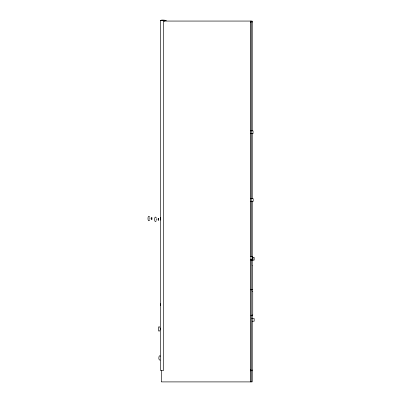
<?xml version="1.0" encoding="UTF-8"?>
<svg xmlns="http://www.w3.org/2000/svg" width="402" height="402" viewBox="0 0 402 402"><rect width="100%" height="100%" fill="white"/><g stroke="black" fill="none" stroke-linecap="round" stroke-linejoin="round"><path stroke-width="0.6" d="M160.594 303.6L160.594 305.475M160.951 20.668L161.252 20.361M161.207 20.407L161.509 20.1L164.408 20.1L164.408 21.356M160.559 217.381L160.282 218.763L160.559 220.145M149.69 219.894C147.444 223.889 147.444 213.135 149.69 217.125M156.333 220.703C154.092 224.698 154.092 213.939 156.333 217.934M159.976 330.323C157.73 334.313 157.73 323.56 159.976 327.555M160.172 360.117C158.066 361.046 158.639 353.84 160.438 356.122M161.855 20.251L162.122 20.1M164.333 20.412L166.071 20.412M163.966 20.602L166.287 20.602M163.644 21.06L252.22 21.06L252.22 130.881M250.531 130.846L253.044 130.846L253.044 133.595L250.446 133.595M250.682 198.658L253.195 198.658L253.195 201.407L250.602 201.407M250.702 256.662L252.587 256.662L252.587 259.406L250.511 259.406M252.285 257.365L254.17 257.365L254.17 260.114L252.612 260.114M250.813 260.325L252.888 260.325L252.888 257.576M250.597 289.782L252.471 289.782L252.471 265.667M250.863 315.274L252.737 315.274L252.737 291.159M251.657 318.484L254.17 318.484L254.17 321.233L252.094 321.233M161.614 381.9L252.22 381.9L252.22 314.751M252.22 133.328L252.22 198.658M252.22 201.08L252.22 256.918M252.22 260.054L252.22 265.802M252.22 289.541L252.22 291.535M252.069 21.216L252.069 22.281M252.069 369.84L252.069 370.91M250.984 21.06L250.984 256.918M250.984 258.798L250.984 381.9M250.908 21.06L250.908 381.9M250.828 21.216L250.828 22.281M250.828 369.84L250.828 370.91M250.753 21.216L250.753 22.281M250.753 369.84L250.753 370.91M161.689 370.604L161.689 381.9M160.197 328.328L160.197 329.55M158.599 218.402L158.599 220.236M158.368 218.402L158.368 220.236M158.137 218.552L158.137 220.08M156.554 218.708L156.554 219.929M151.951 217.598L151.951 219.427M151.72 217.598L151.72 219.427M151.494 217.748L151.494 219.276M149.906 217.899L149.906 219.12M160.378 20.512L160.338 370.212L160.644 370.513L163.544 370.513L163.544 20.361L160.378 20.512"/></g></svg>
